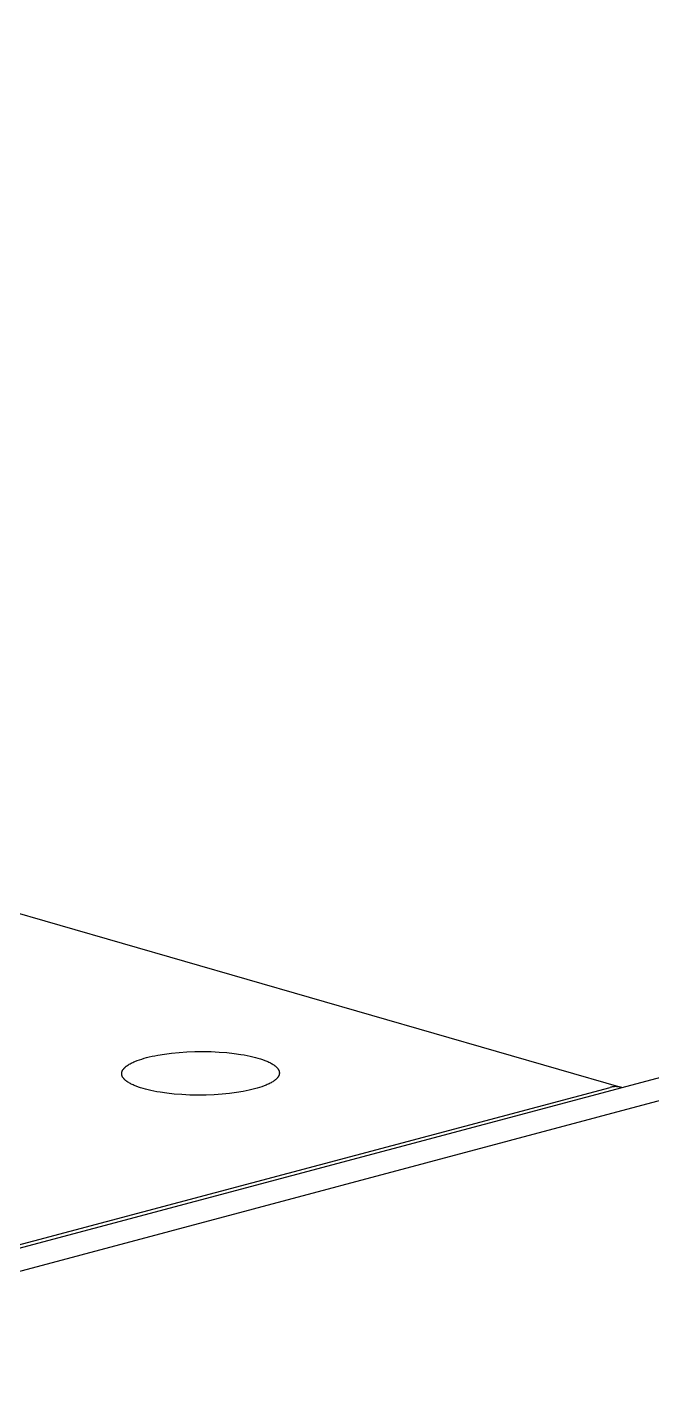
# Model space of a CAD drawing. Header units: millimetres. Extents: x -987 to 2591, y -102 to 2398.
# Drawn here: x 11.8 to 35.9, y 708.6 to 761.2 of the extents above; entities that cross this region are included whole.
import ezdxf

# ---------------------------------------------------------------- set-up
doc = ezdxf.new("R2010")
doc.units = ezdxf.units.MM
doc.header["$MEASUREMENT"] = 0
doc.layers.add('Utwórz2D linie widoczne', color=7, linetype='Continuous', true_color=0x000000)

msp = doc.modelspace()

# ---------------------------------------------------------------- linework, layer by layer
at = {"layer": 'Utwórz2D linie widoczne'}
for p, q in [((-146.357, 772.605), (34.728, 720.23)), ((-7.267, 708.111), (190.175, 760.798)), ((187.153, 760.817), (-7.158, 709.031)), ((16.119, 721.292), (16.21, 721.322)), ((16.21, 721.322), (16.304, 721.35)), ((16.304, 721.35), (16.401, 721.377)), ((16.401, 721.377), (16.502, 721.403)), ((16.502, 721.403), (16.609, 721.427)), ((16.609, 721.427), (16.722, 721.451)), ((16.722, 721.451), (16.84, 721.474)), ((16.84, 721.474), (17.093, 721.515)), ((17.093, 721.515), (17.365, 721.551)), ((17.365, 721.551), (17.654, 721.579)), ((17.654, 721.579), (17.956, 721.599)), ((17.956, 721.599), (18.267, 721.611)), ((18.267, 721.611), (18.581, 721.615)), ((18.581, 721.615), (18.895, 721.609)), ((18.895, 721.609), (19.203, 721.594)), ((19.203, 721.594), (19.5, 721.571)), ((19.5, 721.571), (19.782, 721.54)), ((19.782, 721.54), (20.045, 721.502)), ((20.045, 721.502), (20.17, 721.481)), ((20.17, 721.481), (20.288, 721.459)), ((20.288, 721.459), (20.401, 721.435)), ((20.401, 721.435), (20.508, 721.41)), ((20.508, 721.41), (20.61, 721.385)), ((20.61, 721.385), (20.705, 721.358)), ((20.705, 721.358), (20.796, 721.331)), ((20.796, 721.331), (20.883, 721.302)), ((15.439, 720.784), (15.44, 720.79)), ((15.439, 720.779), (15.439, 720.784)), ((15.44, 720.79), (15.441, 720.795)), ((15.441, 720.795), (15.442, 720.8)), ((15.442, 720.8), (15.443, 720.806)), ((15.443, 720.806), (15.444, 720.811)), ((15.444, 720.811), (15.445, 720.817)), ((15.445, 720.817), (15.447, 720.822)), ((15.447, 720.822), (15.448, 720.828)), ((15.448, 720.828), (15.45, 720.833)), ((15.45, 720.833), (15.452, 720.839)), ((15.452, 720.839), (15.454, 720.844)), ((15.454, 720.844), (15.456, 720.85)), ((15.456, 720.85), (15.458, 720.855)), ((15.458, 720.855), (15.461, 720.86)), ((15.461, 720.86), (15.463, 720.866)), ((15.463, 720.866), (15.466, 720.871)), ((15.466, 720.871), (15.469, 720.877)), ((15.469, 720.877), (15.471, 720.882)), ((15.471, 720.882), (15.474, 720.887)), ((15.474, 720.887), (15.477, 720.893)), ((15.477, 720.893), (15.484, 720.904)), ((15.484, 720.904), (15.491, 720.914)), ((15.491, 720.914), (15.499, 720.925)), ((15.499, 720.925), (15.507, 720.936)), ((15.507, 720.936), (15.515, 720.946)), ((15.515, 720.946), (15.524, 720.957)), ((15.524, 720.957), (15.534, 720.967)), ((15.534, 720.967), (15.544, 720.978)), ((15.544, 720.978), (15.554, 720.988)), ((15.554, 720.988), (15.565, 720.999)), ((15.565, 720.999), (15.576, 721.009)), ((15.576, 721.009), (15.588, 721.019)), ((15.588, 721.019), (15.6, 721.029)), ((15.6, 721.029), (15.613, 721.04)), ((15.613, 721.04), (15.626, 721.05)), ((15.626, 721.05), (15.64, 721.06)), ((15.64, 721.06), (15.668, 721.08)), ((15.668, 721.08), (15.698, 721.099)), ((15.698, 721.099), (15.729, 721.118)), ((15.729, 721.118), (15.762, 721.137)), ((15.762, 721.137), (15.797, 721.156)), ((15.797, 721.156), (15.833, 721.174)), ((15.833, 721.174), (15.87, 721.192)), ((15.87, 721.192), (15.909, 721.21)), ((15.909, 721.21), (15.949, 721.227)), ((15.949, 721.227), (16.032, 721.26)), ((16.032, 721.26), (16.119, 721.292)), ((20.883, 721.302), (20.967, 721.271)), ((20.967, 721.271), (21.008, 721.255)), ((21.008, 721.255), (21.047, 721.238)), ((21.047, 721.238), (21.086, 721.222)), ((21.086, 721.222), (21.123, 721.204)), ((21.123, 721.204), (21.159, 721.187)), ((21.159, 721.187), (21.193, 721.169)), ((21.193, 721.169), (21.226, 721.151)), ((21.226, 721.151), (21.258, 721.132)), ((21.258, 721.132), (21.288, 721.113)), ((21.288, 721.113), (21.317, 721.094)), ((21.317, 721.094), (21.331, 721.084)), ((21.331, 721.084), (21.344, 721.075)), ((21.344, 721.075), (21.357, 721.065)), ((21.357, 721.065), (21.369, 721.055)), ((21.369, 721.055), (21.382, 721.045)), ((21.382, 721.045), (21.393, 721.035)), ((21.393, 721.035), (21.404, 721.025)), ((21.404, 721.025), (21.415, 721.014)), ((21.415, 721.014), (21.426, 721.004)), ((21.426, 721.004), (21.435, 720.994)), ((21.435, 720.994), (21.445, 720.983)), ((21.445, 720.983), (21.454, 720.973)), ((21.454, 720.973), (21.462, 720.963)), ((21.462, 720.963), (21.47, 720.952)), ((21.47, 720.952), (21.478, 720.942)), ((21.478, 720.942), (21.485, 720.931)), ((21.485, 720.931), (21.491, 720.92)), ((21.491, 720.92), (21.495, 720.915)), ((21.495, 720.915), (21.498, 720.91)), ((21.498, 720.91), (21.5, 720.904)), ((21.5, 720.904), (21.503, 720.899)), ((21.503, 720.899), (21.506, 720.894)), ((21.506, 720.894), (21.508, 720.888)), ((21.508, 720.888), (21.511, 720.883)), ((21.511, 720.883), (21.513, 720.877)), ((21.513, 720.877), (21.515, 720.872)), ((21.515, 720.872), (21.517, 720.867)), ((21.517, 720.867), (21.519, 720.861)), ((21.519, 720.861), (21.521, 720.856)), ((21.521, 720.856), (21.522, 720.85)), ((21.522, 720.85), (21.524, 720.845)), ((21.524, 720.845), (21.525, 720.839)), ((21.525, 720.839), (21.526, 720.834)), ((21.526, 720.834), (21.528, 720.829)), ((21.528, 720.829), (21.528, 720.823)), ((21.528, 720.823), (21.529, 720.818)), ((21.529, 720.818), (21.53, 720.812)), ((21.53, 720.812), (21.531, 720.807)), ((21.531, 720.807), (21.531, 720.801)), ((21.531, 720.801), (21.532, 720.796)), ((21.532, 720.796), (21.532, 720.79)), ((21.532, 720.79), (21.532, 720.785)), ((21.532, 720.785), (21.532, 720.779)), ((15.437, 720.757), (15.438, 720.762)), ((15.438, 720.751), (15.437, 720.757)), ((15.438, 720.773), (15.439, 720.779)), ((15.438, 720.768), (15.438, 720.773)), ((15.438, 720.762), (15.438, 720.768)), ((15.438, 720.746), (15.438, 720.751)), ((15.438, 720.74), (15.438, 720.746)), ((15.438, 720.735), (15.438, 720.74)), ((15.439, 720.729), (15.438, 720.735)), ((15.44, 720.724), (15.439, 720.729)), ((15.441, 720.719), (15.44, 720.724)), ((15.441, 720.713), (15.441, 720.719)), ((15.443, 720.708), (15.441, 720.713)), ((15.444, 720.702), (15.443, 720.708)), ((15.445, 720.697), (15.444, 720.702)), ((15.447, 720.691), (15.445, 720.697)), ((15.448, 720.686), (15.447, 720.691)), ((15.45, 720.68), (15.448, 720.686)), ((15.452, 720.675), (15.45, 720.68)), ((15.454, 720.67), (15.452, 720.675)), ((15.456, 720.664), (15.454, 720.67)), ((15.458, 720.659), (15.456, 720.664)), ((15.46, 720.653), (15.458, 720.659)), ((15.463, 720.648), (15.46, 720.653)), ((15.465, 720.643), (15.463, 720.648)), ((15.468, 720.637), (15.465, 720.643)), ((15.471, 720.632), (15.468, 720.637)), ((15.474, 720.627), (15.471, 720.632)), ((15.477, 720.621), (15.474, 720.627)), ((15.483, 720.611), (15.477, 720.621)), ((15.49, 720.6), (15.483, 720.611)), ((15.498, 720.589), (15.49, 720.6)), ((15.506, 720.579), (15.498, 720.589)), ((15.514, 720.568), (15.506, 720.579)), ((15.523, 720.558), (15.514, 720.568)), ((15.532, 720.548), (15.523, 720.558)), ((15.542, 720.537), (15.532, 720.548)), ((15.552, 720.527), (15.542, 720.537)), ((15.563, 720.517), (15.552, 720.527)), ((15.574, 720.507), (15.563, 720.517)), ((15.586, 720.497), (15.574, 720.507)), ((15.598, 720.487), (15.586, 720.497)), ((15.61, 720.477), (15.598, 720.487)), ((15.623, 720.467), (15.61, 720.477)), ((15.636, 720.457), (15.623, 720.467)), ((15.65, 720.447), (15.636, 720.457)), ((15.678, 720.428), (15.65, 720.447)), ((15.709, 720.409), (15.678, 720.428)), ((15.74, 720.391), (15.709, 720.409)), ((15.773, 720.372), (15.74, 720.391)), ((15.808, 720.354), (15.773, 720.372)), ((15.843, 720.337), (15.808, 720.354)), ((15.88, 720.32), (15.843, 720.337)), ((15.919, 720.303), (15.88, 720.32)), ((15.958, 720.286), (15.919, 720.303)), ((15.999, 720.27), (15.958, 720.286)), ((16.083, 720.239), (15.999, 720.27)), ((20.941, 720.281), (20.854, 720.249)), ((21.024, 720.314), (20.941, 720.281)), ((21.064, 720.331), (21.024, 720.314)), ((21.103, 720.349), (21.064, 720.331)), ((21.14, 720.367), (21.103, 720.349)), ((21.176, 720.385), (21.14, 720.367)), ((21.21, 720.404), (21.176, 720.385)), ((21.243, 720.423), (21.21, 720.404)), ((21.274, 720.442), (21.243, 720.423)), ((21.304, 720.462), (21.274, 720.442)), ((21.332, 720.482), (21.304, 720.462)), ((21.346, 720.492), (21.332, 720.482)), ((21.359, 720.502), (21.346, 720.492)), ((21.371, 720.512), (21.359, 720.502)), ((21.383, 720.522), (21.371, 720.512)), ((21.395, 720.532), (21.383, 720.522)), ((21.406, 720.543), (21.395, 720.532)), ((21.417, 720.553), (21.406, 720.543)), ((21.428, 720.564), (21.417, 720.553)), ((21.437, 720.574), (21.428, 720.564)), ((21.447, 720.585), (21.437, 720.574)), ((21.456, 720.595), (21.447, 720.585)), ((21.464, 720.606), (21.456, 720.595)), ((21.472, 720.617), (21.464, 720.606)), ((21.48, 720.627), (21.472, 720.617)), ((21.487, 720.638), (21.48, 720.627)), ((21.493, 720.649), (21.487, 720.638)), ((21.496, 720.654), (21.493, 720.649)), ((21.499, 720.66), (21.496, 720.654)), ((21.502, 720.665), (21.499, 720.66)), ((21.505, 720.67), (21.502, 720.665)), ((21.507, 720.676), (21.505, 720.67)), ((21.51, 720.681), (21.507, 720.676)), ((21.512, 720.687), (21.51, 720.681)), ((21.514, 720.692), (21.512, 720.687)), ((21.516, 720.698), (21.514, 720.692)), ((21.518, 720.703), (21.516, 720.698)), ((21.52, 720.708), (21.518, 720.703)), ((21.522, 720.714), (21.52, 720.708)), ((21.523, 720.719), (21.522, 720.714)), ((21.525, 720.725), (21.523, 720.719)), ((21.526, 720.73), (21.525, 720.725)), ((21.527, 720.736), (21.526, 720.73)), ((21.528, 720.741), (21.527, 720.736)), ((21.529, 720.747), (21.528, 720.741)), ((21.53, 720.752), (21.529, 720.747)), ((21.531, 720.763), (21.53, 720.758)), ((21.53, 720.758), (21.53, 720.752)), ((21.532, 720.774), (21.531, 720.769)), ((21.531, 720.769), (21.531, 720.763)), ((21.532, 720.779), (21.532, 720.774)), ((34.504, 720.254), (34.477, 720.253)), ((34.53, 720.255), (34.504, 720.254)), ((34.557, 720.254), (34.53, 720.255)), ((34.583, 720.253), (34.557, 720.254)), ((-7.263, 709.145), (34.321, 720.225)), ((16.17, 720.21), (16.083, 720.239)), ((16.261, 720.182), (16.17, 720.21)), ((16.356, 720.156), (16.261, 720.182)), ((16.457, 720.13), (16.356, 720.156)), ((16.564, 720.105), (16.457, 720.13)), ((16.678, 720.082), (16.564, 720.105)), ((16.796, 720.059), (16.678, 720.082)), ((16.921, 720.038), (16.796, 720.059)), ((17.185, 720), (16.921, 720.038)), ((17.468, 719.969), (17.185, 720)), ((17.765, 719.946), (17.468, 719.969)), ((18.074, 719.931), (17.765, 719.946)), ((18.388, 719.925), (18.074, 719.931)), ((18.703, 719.928), (18.388, 719.925)), ((19.015, 719.94), (18.703, 719.928)), ((19.318, 719.961), (19.015, 719.94)), ((19.607, 719.989), (19.318, 719.961)), ((19.88, 720.025), (19.607, 719.989)), ((20.133, 720.066), (19.88, 720.025)), ((20.251, 720.089), (20.133, 720.066)), ((20.364, 720.113), (20.251, 720.089)), ((20.471, 720.138), (20.364, 720.113)), ((20.572, 720.164), (20.471, 720.138)), ((20.669, 720.19), (20.572, 720.164)), ((20.763, 720.219), (20.669, 720.19)), ((20.854, 720.249), (20.763, 720.219)), ((34.346, 720.232), (34.321, 720.225)), ((34.372, 720.238), (34.346, 720.232)), ((34.398, 720.243), (34.372, 720.238)), ((34.425, 720.247), (34.398, 720.243)), ((34.451, 720.25), (34.425, 720.247)), ((34.477, 720.253), (34.451, 720.25)), ((34.61, 720.251), (34.583, 720.253)), ((34.636, 720.248), (34.61, 720.251)), ((34.663, 720.244), (34.636, 720.248)), ((34.689, 720.239), (34.663, 720.244)), ((34.715, 720.233), (34.689, 720.239)), ((34.74, 720.226), (34.715, 720.233)), ((34.766, 720.219), (34.74, 720.226)), ((34.791, 720.211), (34.766, 720.219))]:
    msp.add_line(p, q, dxfattribs=at)

doc.saveas('drawing.dxf')
